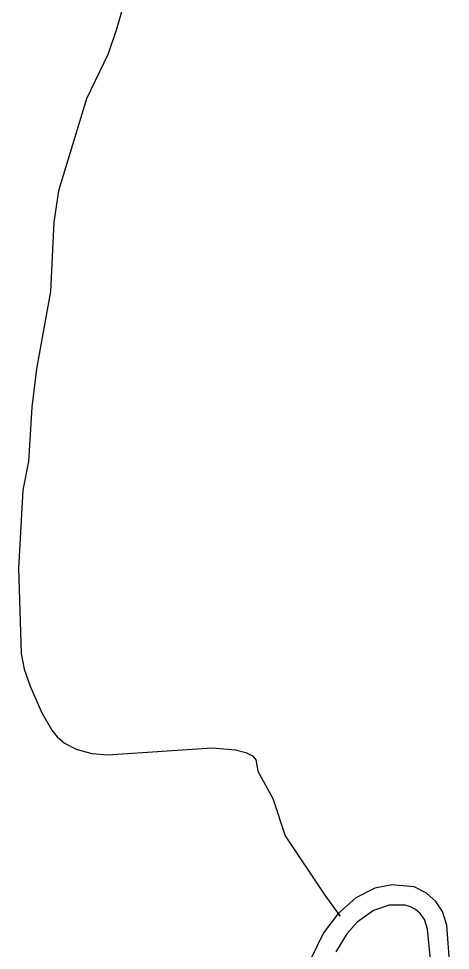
# Model space of a CAD drawing. Header units: inches. Extents: x 653559 to 669309, y 7245317 to 7256454.
# Drawn here: x 665044 to 665336, y 7253159 to 7253789 of the extents above; entities that cross this region are included whole.
import ezdxf

# ---------------------------------------------------------------- set-up
doc = ezdxf.new("R2010")
doc.units = ezdxf.units.IN
doc.header["$MEASUREMENT"] = 0
doc.layers.add('Cauce', color=5, linetype='Continuous')

msp = doc.modelspace()

# ---------------------------------------------------------------- linework, layer by layer
at = {"layer": 'Cauce', "color": 160}
for points in [[(665127.87, 7253844.46, 0), (665109.78, 7253782.08, 0), (665104.28, 7253765.52, 0), (665089.68, 7253735, 0), (665070.68, 7253672.86, 0), (665067.54, 7253651.67, 0), (665065.24, 7253604.86, 0), (665055.68, 7253552.58, 0), (665052.56, 7253526.52, 0), (665050.28, 7253489.92, 0), (665046.46, 7253470.63, 0), (665043.66, 7253417.62, 0), (665045.45, 7253360.03, 0), (665047.44, 7253349.44, 0), (665051.48, 7253338.07, 0), (665059.24, 7253320.48, 0), (665066.06, 7253308.35, 0), (665069.67, 7253303.72, 0), (665074.69, 7253299.51, 0), (665082.61, 7253295.37, 0), (665093.09, 7253292.64, 0), (665103.68, 7253291.64, 0), (665174.6, 7253296.44, 0), (665190.44, 7253295.04, 0), (665197.33, 7253293.28, 0), (665201.84, 7253291, 0), (665204.21, 7253288.27, 0), (665205.56, 7253280.7, 0), (665215.6, 7253262.2, 0), (665224.04, 7253236.78, 0), (665250.73, 7253196.82, 0), (665259.67, 7253184.51, 0), (665261.08, 7253182.57, 0), (665259.7, 7253184.33, 0)], [(665335.69, 7253143.15, 0), (665333.32, 7253176.6, 0), (665330.31, 7253185.84, 0), (665325.96, 7253192.48, 0), (665319.44, 7253198.19, 0), (665311.14, 7253202.39, 0), (665296.15, 7253203.74, 0), (665284.58, 7253201.42, 0), (665271.85, 7253194.98, 0), (665259.7, 7253184.33, 0), (665249.92, 7253171.23, 0), (665240.86, 7253152.76, 0)]]:
    msp.add_polyline3d(points, dxfattribs=at)
at = {"layer": 'Cauce', "color": 160, "transparency": 33554613}
msp.add_polyline3d([(665322.24, 7253153.3, 0), (665320.21, 7253173.82, 0), (665318.1, 7253180.28, 0), (665316.65, 7253182.7, 0), (665314.92, 7253184.68, 0), (665312.02, 7253187.04, 0), (665308.71, 7253188.81, 0), (665305.04, 7253189.99, 0), (665294.26, 7253190.07, 0), (665283.68, 7253186.46, 0), (665272.75, 7253178.46, 0), (665265.73, 7253170.66, 0), (665258.13, 7253158.47, 0)], dxfattribs=at)

doc.saveas('drawing.dxf')
